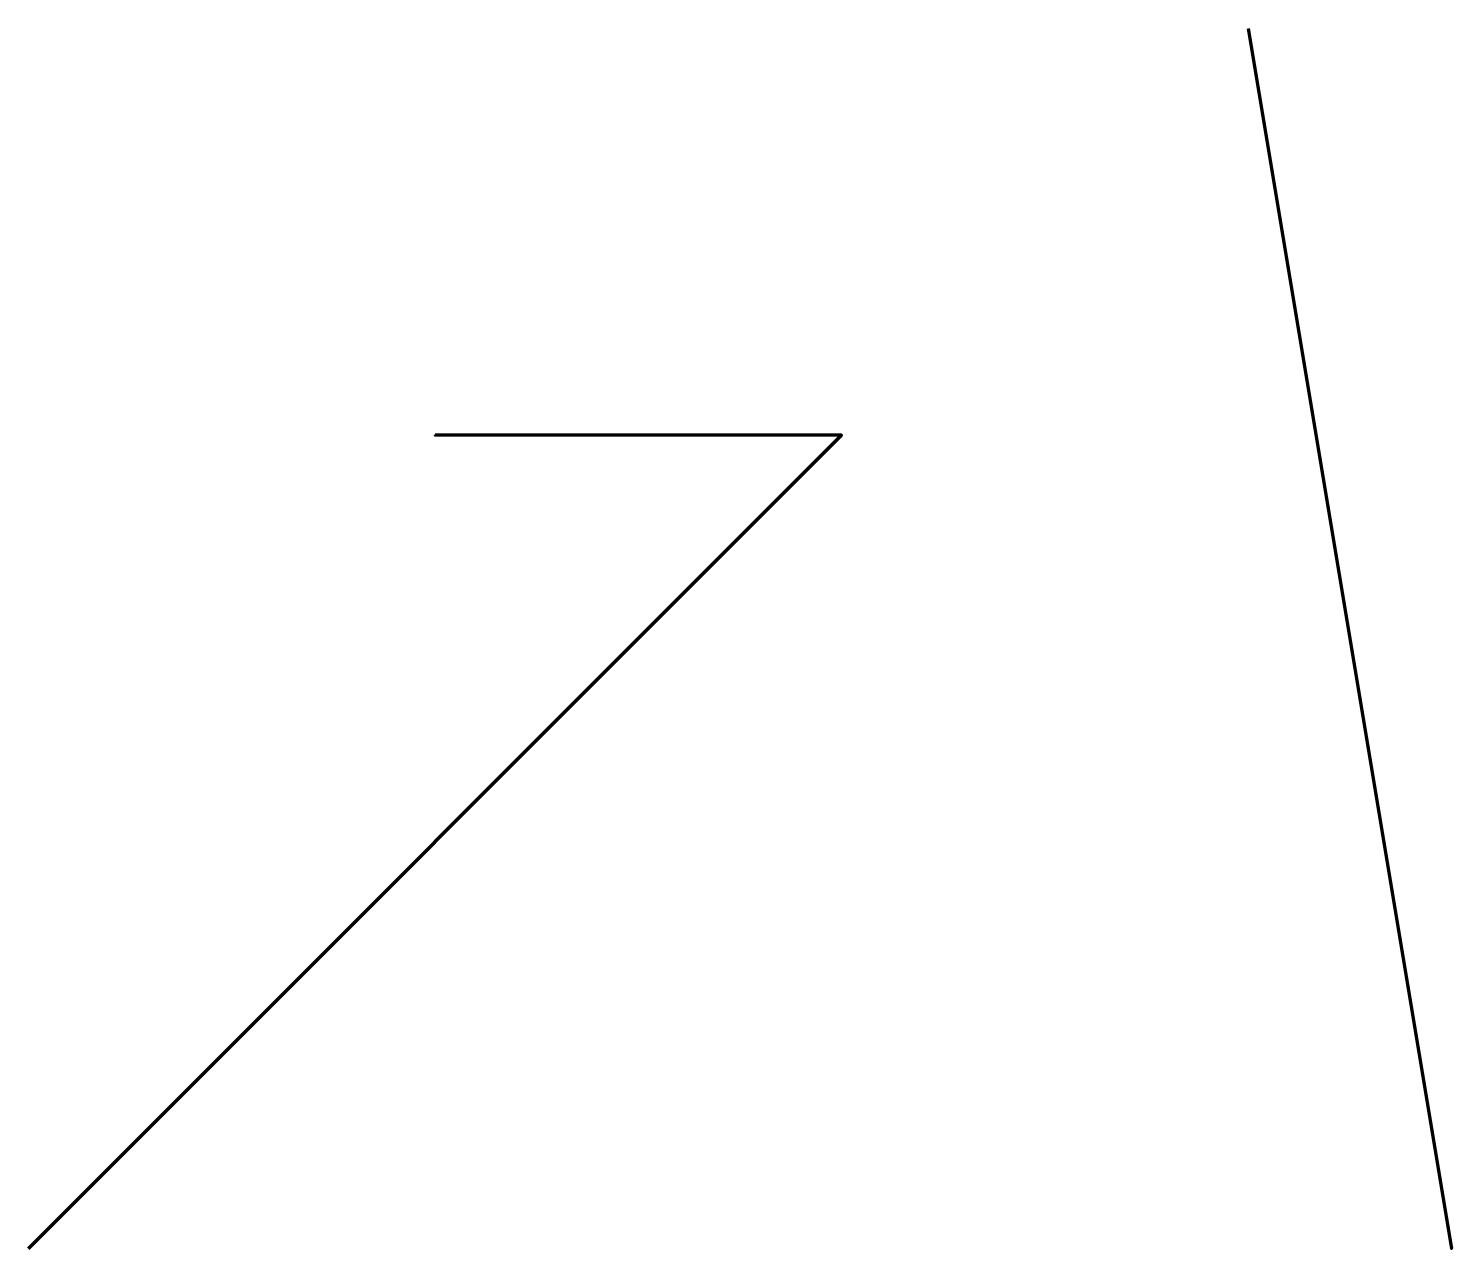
# Model space of a CAD drawing. Extents: x 0 to 70, y 0 to 60.
import ezdxf

# ---------------------------------------------------------------- set-up
doc = ezdxf.new("R2010")
doc.units = 0

msp = doc.modelspace()

# ---------------------------------------------------------------- linework, layer by layer
at = {"layer": 'mainlayer', "color": 255, "lineweight": 211}
msp.add_lwpolyline([(60, 60), (70, 0), (70, 0)], dxfattribs=at)
at = {"layer": 'mainlayer', "color": 1, "lineweight": 211}
msp.add_lwpolyline([(0, 0), (40, 40), (20, 40), (20, 40)], dxfattribs=at)

doc.saveas('drawing.dxf')
